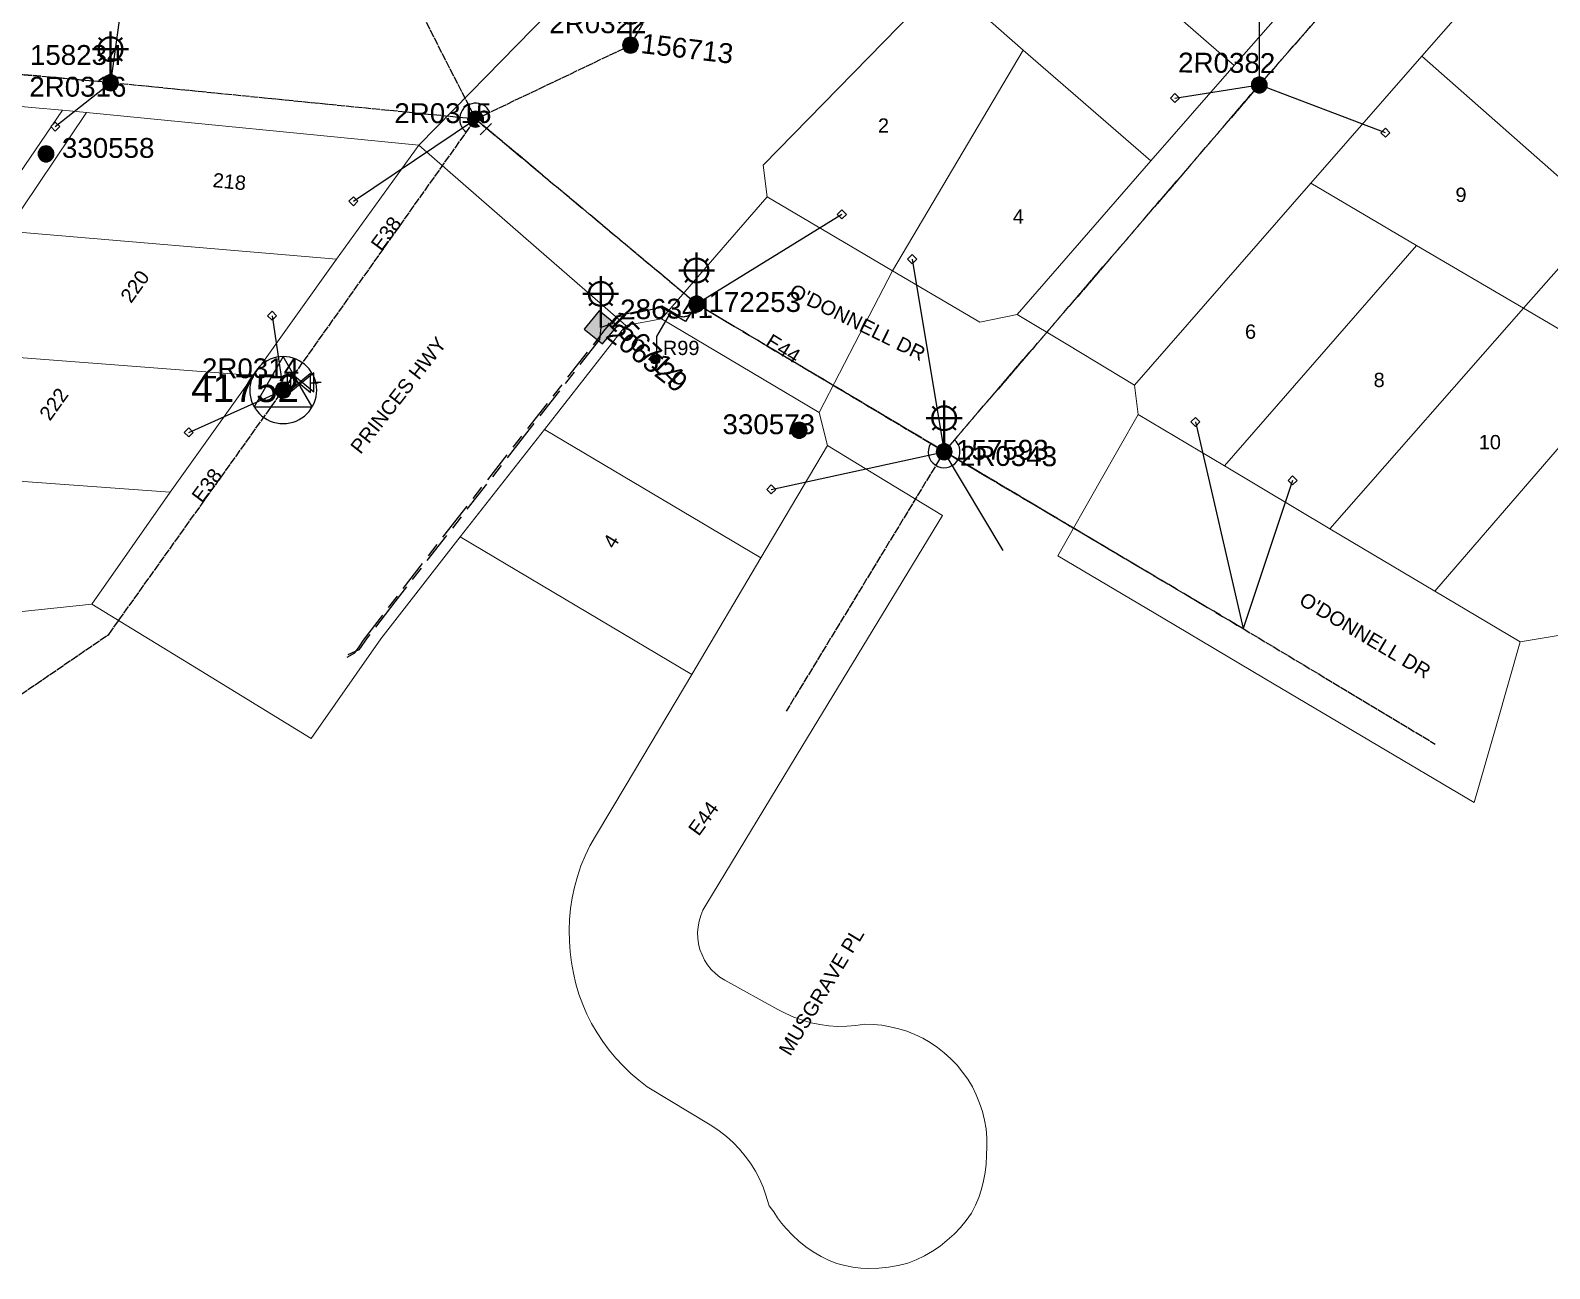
# Model space of a CAD drawing. Header units: metres. Extents: x 302407 to 305113, y 6184433 to 6187336.
# Drawn here: x 302625.7 to 302817, y 6186090.9 to 6186246.9 of the extents above; entities that cross this region are included whole.
import ezdxf
from ezdxf.enums import TextEntityAlignment as Align

# ---------------------------------------------------------------- set-up
doc = ezdxf.new("R2010")
doc.units = ezdxf.units.M
doc.linetypes.add('Cable Exist OH', pattern=[1, 1, 0])
doc.linetypes.add('Cable Exist UG', pattern=[8.2, 4, -1.2, 1.8, -1.2])
doc.layers.get('0').update_dxf_attribs({"color": 6})
for name, color, linetype, lineweight in [('Cadastre Buildings_SP_EXT', 7, 'Continuous', 5), ('Cadastre Land Parcels_SP_EXT', 7, 'Continuous', 5), ('Cadastre Roads_SP_EXT', 7, 'Continuous', 5)]:
    doc.layers.add(name, color=color, linetype=linetype, lineweight=lineweight)
for name, color, linetype in [('Duct_SP_EXT', 7, 'Continuous'), ('Equip_HV_EXT', 7, 'Continuous'), ('Equip_LV_EXT', 7, 'Continuous'), ('Equip_SP_SL_EXT', 7, 'Continuous'), ('Mains_HV_EXT', 7, 'Continuous'), ('Mains_LV_EXT', 7, 'Continuous'), ('Mains_SL_EXT', 7, 'Continuous'), ('Services_SP_EXT', 7, 'Continuous'), ('Sub_SP_TR_HV_LV_EXT', 7, 'Continuous'), ('SupportsOH_SP_TR_HV_LV_SL_EXT', 7, 'Continuous'), ('SupportsUG_SP_LV_SL_EXT', 7, 'Continuous'), ('Trench_SP_EXT', 7, 'Continuous')]:
    doc.layers.add(name, color=color, linetype=linetype)
doc.styles.add('COLUMN_LABEL', font='arial.ttf')
doc.styles.add('iecARIAL', font='arial.ttf', dxfattribs={"height": 2})
doc.styles.add('POLE_LABEL', font='arial.ttf')
doc.styles.get("Standard").update_dxf_attribs({"font": 'arial.ttf'})

# ---------------------------------------------------------------- blocks, each defined once
blk = doc.blocks.new('SUB_POLE_EXT')
blk.add_wipeout([(0, 4.22), (0.42, 4.2), (0.83, 4.14), (1.21, 4.05), (1.62, 3.9), (1.99, 3.72), (2.35, 3.51), (2.68, 3.26), (2.99, 2.99), (3.28, 2.66), (3.52, 2.34), (3.76, 1.92), (3.9, 1.62), (4.04, 1.23), (4.18, 0.63), (4.22, 0), (4.18, -0.61), (4.06, -1.15), (3.9, -1.62), (3.58, -2.24), (3.22, -2.73), (2.97, -3.01), (2.68, -3.26), (2.36, -3.5), (2, -3.72), (1.64, -3.89), (1.25, -4.03), (0.82, -4.14), (0.42, -4.2), (0, -4.22), (-0.41, -4.2), (-0.8, -4.15), (-1.21, -4.05), (-1.62, -3.9), (-1.99, -3.73), (-2.35, -3.51), (-2.68, -3.26), (-2.96, -3.02), (-3.23, -2.72), (-3.51, -2.35), (-3.71, -2.01), (-3.91, -1.6), (-4.05, -1.21), (-4.16, -0.76), (-4.22, -0.14), (-4.21, 0.39), (-4.14, 0.83), (-4.03, 1.27), (-3.9, 1.63), (-3.71, 2.02), (-3.5, 2.37), (-3.28, 2.67), (-2.99, 2.99), (-2.68, 3.27), (-2.33, 3.52), (-1.98, 3.73), (-1.63, 3.9), (-1.2, 4.05), (-0.78, 4.15), (-0.4, 4.21)])
blk.add_line((2.16, 0.48), (2.16, 0.48, 0))
blk.add_lwpolyline([(-4.22, 0, 1), (4.22, 0, 1)], format="xyb", close=True)
blk.add_lwpolyline([(2.14, 0.52), (0, 4.22), (-3.66, -2.11), (3.66, -2.11)], close=True)
for tag, height, flags, p in [('ASSET_NUM', 3.5, 8, (2, 2)), ('STREET_CODE', 0.2, 9, (1.5, 0)), ('CONSTRUCTED_VOLTAGE', 0.2, 9, (1.5, -0.2)), ('OPERATING_VOLTAGE', 0.2, 9, (1.5, -0.6)), ('OPERATED_BY', 0.2, 9, (1.5, -0.8)), ('ORIENTATION', 0.2, 9, (1.5, -1.2)), ('OWNED_BY', 0.2, 9, (1.5, -1.4)), ('SECONDARY_VOLTAGE', 0.2, 9, (1.5, -1.6)), ('STATE', 0.2, 9, (1.5, -1.8)), ('SUBSTATION_TYPE', 0.2, 9, (1.5, -2)), ('NO_PHASES', 0.2, 9, (1.5, -0.4)), ('MAINTAINED_BY', 0.2, 9, (1.5, -1)), ('STREETNAME', 0.2, 9, (1.5, -2.8)), ('SUBURB', 0.2, 9, (1.5, -3)), ('Z', 0.2, 1, (1.5, -3.4)), ('USAGE', 0.2, 9, (1.5, -2.2)), ('LEGEND', 0.2, 9, (1.5, -2.4)), ('LOCATION', 0.2, 9, (1.5, -2.6)), ('NOTES', 0.2, 9, (1.5, -3.2))]:
    blk.add_attdef(tag, text='', height=height, dxfattribs=dict(flags=flags)).set_placement(p, align=Align.MIDDLE_LEFT)
blk = doc.blocks.new('COLUMN_EXT')
blk.add_hatch(color=256).paths.add_polyline_path([(-1.49, 1.48), (-1.49, -1.49), (1.48, -1.49), (1.48, 1.48)])
blk.add_lwpolyline([(-1.49, -1.49), (1.48, -1.49), (1.48, 1.48), (-1.49, 1.48)], close=True)
for tag, height, style, flags, p in [('ASSET_NUM', 2.5, 'COLUMN_LABEL', 8, (2, 2)), ('STRUCTURE_PLANT_NUMBER', 0.2, 'POLE_LABEL', 9, (1.81, 0.03)), ('STREET_CODE', 0.2, 'COLUMN_LABEL', 9, (1.81, -0.2))]:
    blk.add_attdef(tag, text='', height=height, dxfattribs=dict(style=style, flags=flags)).set_placement(p, align=Align.MIDDLE_LEFT)
at = {"flags": 9}
for tag, p in [('COLUMN_TYPE', (1.81, -0.4)), ('OWNED_BY', (1.81, -0.6)), ('STATE', (1.81, -0.8)), ('USAGE', (1.81, -1)), ('STREETNAME', (1.81, -1.6)), ('SUBURB', (1.81, -1.8)), ('LEGEND', (1.81, -1.2)), ('LOCATION', (1.81, -1.4)), ('NOTES', (1.81, -2))]:
    blk.add_attdef(tag, text='', height=0.2, dxfattribs=at).set_placement(p, align=Align.MIDDLE_LEFT)
at = {"flags": 1}
blk.add_attdef('Z', (1.81, -2.35), '', height=0.2, dxfattribs=at)
blk = doc.blocks.new('LV_OH_LINKS_DISTFUSE_EXT')
for p, q in [((0, 0), (0.96, 0)), ((3.84, 0), (4.8, 0))]:
    blk.add_line(p, q)
blk.add_lwpolyline([(3.84, -1.2), (3.84, 1.2), (0.96, -1.2), (0.96, 1.2)], close=True)
at = {"flags": 9}
for tag, p in [('ACTUAL_STATUS', (0, 0)), ('CONSTRUCTED_VOLTAGE', (0, -0.2)), ('OPERATING_VOLTAGE', (0, -0.6)), ('ORIENTATION', (0, -0.8)), ('OWNED_BY', (0, -1)), ('STATE', (0, -1.2)), ('SWITCH_TYPE', (0, -1.4)), ('NO_PHASES', (0, -0.4)), ('USAGE', (0, -1.6)), ('NOTES', (0, -1.8))]:
    blk.add_attdef(tag, text='', height=0.2, dxfattribs=at).set_placement(p, align=Align.MIDDLE_LEFT)
at = {"flags": 1}
blk.add_attdef('Z', (0, 0), '', height=0.2, dxfattribs=at)
blk = doc.blocks.new('SL_LANTERN_EXT')
at = {"lineweight": 40}
for p, q in [((0, 1.97), (0, 6.47)), ((-2.25, 4.22), (2.25, 4.22)), ((-1.46, 5.68), (-1.06, 5.28)), ((1.46, 5.68), (1.06, 5.28)), ((-1.46, 2.76), (-1.06, 3.16)), ((0, 0), (0, 2.72)), ((1.46, 2.76), (1.06, 3.16))]:
    blk.add_line(p, q, dxfattribs=at)
blk.add_circle((0, 4.22), 1.5, dxfattribs=at)
at = {"style": 'iecARIAL', "flags": 8}
blk.add_attdef('ASSET_NUM', (1.5, 1.5), '', height=2.5, dxfattribs=at)
for tag, p, height, flags in [('OPERATING_VOLTAGE', (0.98, -1.65), 0.2, 9), ('ORIENTATION', (0.98, -1.85), 0.2, 9), ('OWNED_BY', (0.98, -2.05), 0.2, 9), ('CONSTRUCTED_VOLTAGE', (0.98, -0.65), 0.2, 9), ('CONTROL_TYPE', (0.98, -0.85), 0.2, 9), ('LANTERN_PURPOSE', (0.98, -1.05), 0.2, 9), ('LANTERN_TYPE', (0.98, -1.25), 0.2, 9), ('NO_PHASES', (0.98, -1.45), 0.2, 9), ('LNUMBER', (2.18, -3.25), 2.5, 8), ('STATE', (0.98, -2.25), 0.2, 9), ('USAGE', (0.98, -2.45), 0.2, 9), ('CEXIST', (0.98, -2.65), 0.2, 9), ('CNEW', (0.98, -2.85), 0.2, 9), ('CNUMBER', (0.98, -3.05), 0.2, 9), ('CREMOVE', (0.98, -3.25), 0.2, 9), ('CREPLACE', (0.98, -3.45), 0.2, 9), ('LKINGHEIGHT', (0.98, -3.65), 0.2, 9), ('LBRACKET', (0.98, -3.85), 0.2, 9), ('LBRACKETVOCAB', (0.98, -4.05), 0.2, 9), ('LCATEGORY', (0.98, -4.25), 0.2, 9), ('LCHARGE1', (0.98, -4.45), 0.2, 9), ('LCHARGE1PERCENT', (0.98, -4.65), 0.2, 9), ('LCHARGE2', (0.98, -4.85), 0.2, 9), ('LCHARGE2PERCENT', (0.98, -5.05), 0.2, 9), ('LCHARGE3', (0.98, -5.25), 0.2, 9), ('LCHARGE3PERCENT', (0.98, -5.45), 0.2, 9), ('LEXIST', (0.98, -5.65), 0.2, 9), ('LLAMP', (0.98, -5.85), 0.2, 9), ('LLAMPVOCAB', (0.98, -6.05), 0.2, 9), ('LMAST', (0.98, -6.25), 0.2, 9), ('LMASTVOCAB', (0.98, -6.45), 0.2, 9), ('LNEW', (0.98, -6.65), 0.2, 9), ('LANTNUMBER', (0.98, -6.85), 0.2, 9), ('LOUTREACH', (0.98, -7.25), 0.2, 9), ('LOUTREACHVOCAB', (0.98, -7.45), 0.2, 9), ('LRATECODE', (0.98, -7.65), 0.2, 9), ('LREMOVE', (0.98, -7.85), 0.2, 9), ('STREETNAME', (0.98, -9.25), 0.2, 9), ('SUBURB', (0.98, -9.45), 0.2, 1), ('LREPLACE', (0.98, -8.05), 0.2, 9), ('LTYPE', (0.98, -8.25), 0.2, 9), ('LTYPEVOCAB', (0.98, -8.45), 0.2, 9), ('LEGEND', (0.98, -8.65), 0.2, 9), ('LOCATION', (0.98, -8.85), 0.2, 9), ('NOTES', (0.98, -9.05), 0.2, 9)]:
    blk.add_attdef(tag, p, '', height=height, dxfattribs=dict(flags=flags))
blk = doc.blocks.new('CCP_EXT')
at = {"flags": 9}
for tag, p in [('STATE', (0, -1.8)), ('NOTES', (0, -2))]:
    blk.add_attdef(tag, text='', height=0.2, dxfattribs=at).set_placement(p, align=Align.MIDDLE_LEFT)
blk.add_wipeout([(0, 0.57), (0.57, 0), (0, -0.57), (-0.57, 0)])
blk.add_lwpolyline([(-0.57, 0), (0, 0.57), (0.57, 0), (0, -0.57), (-0.57, 0)])
at = {"flags": 1}
blk.add_attdef('Z', (0, 0), '', height=0.2, dxfattribs=at)
at = {"flags": 9}
for tag, p in [('CCP_TYPE', (0, 0)), ('CONSTRUCTED_VOLTAGE', (0, -0.2)), ('OPERATING_VOLTAGE', (0, -0.6)), ('ORIENTATION', (0, -0.8)), ('OWNED_BY', (0, -1)), ('NO_PHASES', (0, -0.4)), ('USAGE', (0, -1.2)), ('LEGEND', (0, -1.4)), ('LIFE_SUPPORT', (0, -1.6))]:
    blk.add_attdef(tag, text='', height=0.2, dxfattribs=at).set_placement(p, align=Align.MIDDLE_LEFT)
blk = doc.blocks.new('POLE_EXT')
blk.add_hatch(color=256).paths.add_polyline_path([(-1, 0, 1), (1, 0, 1)])
blk.add_lwpolyline([(-1, 0, 1), (1, 0, 1)], format="xyb", close=True)
for tag, height, flags, p in [('pNumber', 2.5, 8, (-17.84, 2.07)), ('OWNED_BY', 0.2, 9, (1.35, -0.4)), ('SPECIAL_USE', 0.2, 9, (1.35, -0.8)), ('STATE', 0.2, 9, (1.35, -1)), ('cLV', 0.2, 9, (1.35, -1.4)), ('hDepth', 0.2, 9, (1.35, -1.6)), ('hDia', 0.2, 9, (1.35, -1.8)), ('cHV', 0.2, 9, (1.35, -2)), ('PARENT', 0.2, 9, (1.35, -0.6)), ('USAGE', 0.2, 9, (1.35, -1.2)), ('cLinedev', 0.2, 9, (1.35, -3.4)), ('pExisting', 0.2, 9, (1.35, -3.8)), ('LBRACKET', 0.2, 9, (1.35, -2.2)), ('LExisting', 0.2, 9, (1.35, -2.4)), ('LANTNUMBER', 0.2, 9, (1.35, -2.6)), ('LOther', 0.2, 9, (1.35, -2.8)), ('LRemove', 0.2, 9, (1.35, -3)), ('LEGEND', 0.2, 9, (1.35, -3.2)), ('LOCATION', 0.2, 9, (1.35, -3.6)), ('pFooting', 0.2, 9, (1.35, -4.4)), ('pNew', 0.2, 9, (1.35, -4.6)), ('pRelocate', 0.2, 9, (1.35, -5)), ('pRemove', 0.2, 9, (1.35, -5.2)), ('pReplace', 0.2, 9, (1.35, -5.4)), ('pStay', 0.2, 9, (1.35, -5.6)), ('pType', 0.2, 9, (1.35, -5.8)), ('PFNUMBER', 0.2, 9, (1.35, -4)), ('NEWPFNUMBER', 0.2, 9, (1.35, -4.2)), ('cspan', 0.2, 9, (1.35, -6)), ('STREETNAME', 0.2, 9, (1.35, -6.2)), ('SUBURB', 0.2, 9, (1.35, -6.4)), ('OPERATED_BY', 0.2, 9, (1.36, -7.01)), ('NOTES', 0.2, 9, (1.35, -6.6)), ('MAINTAINED_BY', 0.2, 9, (1.36, -6.81))]:
    blk.add_attdef(tag, text='', height=height, dxfattribs=dict(flags=flags)).set_placement(p, align=Align.MIDDLE_LEFT)
at = {"style": 'POLE_LABEL'}
for tag, height, flags, p in [('ASSET_NUM', 2.5, 8, (2, 2)), ('STRUCTURE_PLANT_NUMBER', 0.2, 9, (1.35, 0.03)), ('STREET_CODE', 0.2, 9, (1.35, -0.2))]:
    blk.add_attdef(tag, text='', height=height, dxfattribs=dict(at, flags=flags)).set_placement(p, align=Align.MIDDLE_LEFT)
at = {"flags": 1}
blk.add_attdef('Z', (1.35, -7.33), '', height=0.2, dxfattribs=at)
blk = doc.blocks.new('End Shackle_EXT')
at = {"flags": 9}
for tag, p in [('USAGE', (0, -1.4)), ('NOTES', (0, -1.6))]:
    blk.add_attdef(tag, text='', height=0.2, dxfattribs=at).set_placement(p, align=Align.MIDDLE_LEFT)
blk.add_wipeout([(0, 0.25), (1.81, 0.25), (1.82, -0.25), (0, -0.25)])
blk.add_line((1.81, -1), (1.81, 1))
at = {"flags": 1}
blk.add_attdef('Z', (0, 0), '', height=0.2, dxfattribs=at)
at = {"flags": 9}
for tag, p in [('CONNECTOR_TYPE', (0, 0)), ('CONSTRUCTED_VOLTAGE', (0, -0.2)), ('OPERATING_VOLTAGE', (0, -0.6)), ('ORIENTATION', (0, -0.8)), ('OWNED_BY', (0, -1)), ('STATE', (0, -1.2)), ('NO_PHASES', (0, -0.4))]:
    blk.add_attdef(tag, text='', height=0.2, dxfattribs=at).set_placement(p, align=Align.MIDDLE_LEFT)
blk = doc.blocks.new('CABLE_LARGE_EXT')
h = blk.add_hatch(color=256)
edge = h.paths.add_edge_path()
edge.add_arc((0, 0.55), 0.55, 0, 360)
blk.add_circle((0, 0.55), 0.55)
at = {"flags": 1}
blk.add_attdef('Z', (0, 0), '', height=0.2, dxfattribs=at)
at = {"flags": 9}
for tag, p in [('COND_CODE', (0, 0)), ('STATE', (0, -0.4)), ('XSECT_SIZE', (0, -0.6)), ('FB_REFERENCE', (0, -0.2)), ('NOTES', (0, -0.8))]:
    blk.add_attdef(tag, text='', height=0.2, dxfattribs=at).set_placement(p, align=Align.MIDDLE_LEFT)
blk = doc.blocks.new('CONNECTOR_NODE_EXT')
h = blk.add_hatch(color=256)
edge = h.paths.add_edge_path()
edge.add_arc((0, 0), 0.5, 0, 360)
blk.add_circle((0, 0), 0.5)
at = {"flags": 1}
blk.add_attdef('Z', (0, 0), '', height=0.2, dxfattribs=at)
at = {"flags": 9}
for tag, p in [('CONNECTOR_TYPE', (0, 0)), ('CONSTRUCTED_VOLTAGE', (0, -0.2)), ('OPERATING_VOLTAGE', (0, -0.6)), ('ORIENTATION', (0, -0.8)), ('SUBTYPE', (0, -1)), ('NO_PHASES', (0, -0.4)), ('USAGE', (0, -1.2)), ('NOTES', (0, -1.4))]:
    blk.add_attdef(tag, text='', height=0.2, dxfattribs=at).set_placement(p, align=Align.MIDDLE_LEFT)

msp = doc.modelspace()

# ---------------------------------------------------------------- linework, layer by layer
at = {"layer": 'Cadastre Land Parcels_SP_EXT', "linetype": 'Continuous'}
for points in [[(302788.02, 6186254.68), (302763.38, 6186276.6), (302751.81, 6186264.67), (302777.3, 6186242.47), (302788.02, 6186254.68)], [(302777.3, 6186242.47), (302751.81, 6186264.67), (302740.72, 6186253.23), (302750.75, 6186244.4), (302766.81, 6186230.47), (302777.3, 6186242.47)], [(302827.62, 6186227.61), (302836.21, 6186237.48), (302813.08, 6186257.5), (302800.96, 6186243.65), (302823.9, 6186223.42), (302827.62, 6186227.61)], [(302750.75, 6186244.4), (302740.72, 6186253.23), (302717.99, 6186229.9), (302718.47, 6186225.91), (302734.27, 6186216.61), (302750.75, 6186244.4)], [(302766.81, 6186230.47), (302750.75, 6186244.4), (302734.27, 6186216.61), (302745.29, 6186210.13), (302749.98, 6186211.12), (302766.81, 6186230.47)], [(302823.9, 6186223.42), (302800.96, 6186243.65), (302786.98, 6186227.66), (302800.29, 6186219.82), (302813.77, 6186211.9), (302823.9, 6186223.42)], [(302629.75, 6186236.83), (302625.84, 6186237.19), (302605.72, 6186239.1), (302592.43, 6186219.05), (302616.07, 6186216.88), (302629.75, 6186236.83)], [(302632.74, 6186236.55), (302629.75, 6186236.83), (302616.07, 6186216.88), (302592.43, 6186219.05), (302579.95, 6186200.24), (302601.99, 6186201.83), (302597.52, 6186195.15), (302600.17, 6186193.42), (302602.81, 6186191.69), (302612.69, 6186206.57), (302622.72, 6186221.62), (302632.74, 6186236.55)], [(302674.62, 6186232.44), (302632.74, 6186236.55), (302622.72, 6186221.62), (302664.26, 6186218.09), (302674.62, 6186232.44)], [(302800.29, 6186219.82), (302786.98, 6186227.66), (302764.76, 6186202.21), (302765.23, 6186198.52), (302776.07, 6186192.03), (302800.29, 6186219.82)], [(302850.6, 6186207.79), (302827.62, 6186227.61), (302823.9, 6186223.42), (302813.77, 6186211.9), (302826.76, 6186204.27), (302840.52, 6186196.21), (302850.6, 6186207.79)], [(302813.77, 6186211.9), (302800.29, 6186219.82), (302776.07, 6186192.03), (302789.34, 6186184.11), (302813.77, 6186211.9)], [(302826.76, 6186204.27), (302813.77, 6186211.9), (302789.34, 6186184.11), (302802.58, 6186176.25), (302826.76, 6186204.27)], [(302840.52, 6186196.21), (302826.76, 6186204.27), (302802.58, 6186176.25), (302813.31, 6186169.86), (302818.1, 6186170.66), (302840.52, 6186196.21)], [(302717.68, 6186180.44), (302690.43, 6186196.64), (302679.84, 6186183.09), (302708.98, 6186165.76), (302717.68, 6186180.44)], [(302580.35, 6186169.05), (302633.43, 6186174.62), (302643.31, 6186188.74), (302602.81, 6186191.69), (302600.17, 6186193.42), (302597.52, 6186195.15), (302580.35, 6186169.05)]]:
    msp.add_lwpolyline(points, close=True, dxfattribs=at)
at = {"layer": 'Duct_SP_EXT'}
msp.add_lwpolyline([(302704.6, 6186206.13), (302704.6, 6186208.32), (302706.34, 6186211.35)], dxfattribs=at)
at = {"layer": 'Mains_LV_EXT', "linetype": 'Cable Exist OH'}
for points in [[(302780.47, 6186240.02), (302803.04, 6186265.76)], [(302635.78, 6186240.3), (302604.45, 6186243.21)], [(302740.78, 6186193.82), (302709.6, 6186212.43)], [(302740.78, 6186193.82), (302720.88, 6186161.13)], [(302778.44, 6186171.54), (302740.78, 6186193.82)]]:
    msp.add_lwpolyline(points, dxfattribs=at)
at = {"layer": 'Mains_LV_EXT', "linetype": 'Continuous'}
for points in [[(302683.56, 6186236.58, 1.294759), (302680.6, 6186234.09)], [(302739.05, 6186194.84, 2.144334), (302742.08, 6186195.34)]]:
    msp.add_lwpolyline(points, format="xyb", dxfattribs=at)
at = {"layer": 'Mains_SL_EXT', "linetype": 'Cable Exist OH'}
for points in [[(302635.78, 6186240.3), (302604.39, 6186243.1)], [(302740.78, 6186193.82), (302709.6, 6186212.43)], [(302740.78, 6186193.82), (302720.88, 6186161.13)], [(302778.44, 6186171.54), (302740.78, 6186193.82)]]:
    msp.add_lwpolyline(points, dxfattribs=at)
at = {"layer": 'Mains_SL_EXT', "linetype": 'Cable Exist UG'}
for points in [[(302709.6, 6186212.43), (302708.2, 6186210.24), (302708.2, 6186210.24), (302705.18, 6186212), (302699.6, 6186210.77), (302698.94, 6186209.93), (302697.54, 6186209.49)], [(302697.54, 6186209.49), (302697.38, 6186207.94), (302697.38, 6186207.94), (302688.18, 6186196.2), (302671.59, 6186174.92), (302668.11, 6186170.38), (302667.05, 6186168.86), (302665.66, 6186168.23)]]:
    msp.add_lwpolyline(points, dxfattribs=at)
at = {"layer": 'Services_SP_EXT'}
for points in [[(302638.4, 6186259.04), (302635.78, 6186240.3)], [(302780.46, 6186250.47), (302780.47, 6186240.02)], [(302748.21, 6186181.4), (302740.78, 6186193.82)]]:
    msp.add_lwpolyline(points, dxfattribs=at)
at = {"layer": 'Trench_SP_EXT', "linetype": 'Cable Exist UG'}
msp.add_lwpolyline([(302698.03, 6186209.18), (302699.59, 6186210.94), (302705.2, 6186212.2), (302707.32, 6186210.98), (302707.32, 6186210.98, 0.381878), (302709.03, 6186211.43), (302709.03, 6186211.43), (302709.6, 6186212.43)], format="xyb", dxfattribs=at)
msp.add_lwpolyline([(302665.59, 6186167.96), (302666.56, 6186168.5), (302667.09, 6186169.25), (302667.63, 6186170.09), (302678.23, 6186183.83), (302696.94, 6186207.72), (302696.94, 6186207.72), (302698.03, 6186209.18)], dxfattribs=at)

# ---------------------------------------------------------------- block references
at = {"layer": 'Duct_SP_EXT', "rotation": 90.00563047044723}
msp.add_blockref('CABLE_LARGE_EXT', (302704.95, 6186205.43), dxfattribs=at)
at = {"layer": 'Equip_SP_SL_EXT'}
ref = msp.add_blockref('SL_LANTERN_EXT', (302701.28, 6186245.03), dxfattribs=at)
ref.add_attrib('ASSET_NUM', '156713', dxfattribs={"layer": '0', "height": 2.5, "rotation": 353.2856, "style": 'iecARIAL'}).set_placement((302702.78, 6186246.53), align=Align.TOP_LEFT)
ref = msp.add_blockref('SL_LANTERN_EXT', (302635.78, 6186240.3), dxfattribs=at)
ref.add_attrib('ASSET_NUM', '158234', dxfattribs={"layer": '0', "height": 2.5, "style": 'iecARIAL'}).set_placement((302637.28, 6186241.8), align=Align.BOTTOM_RIGHT)
ref = msp.add_blockref('SL_LANTERN_EXT', (302709.6, 6186212.43), dxfattribs=at)
ref.add_attrib('ASSET_NUM', '172253', dxfattribs={"layer": '0', "height": 2.5, "style": 'iecARIAL'}).set_placement((302711.1, 6186213.93), align=Align.TOP_LEFT)
ref = msp.add_blockref('SL_LANTERN_EXT', (302697.53, 6186209.48), dxfattribs=at)
ref.add_attrib('ASSET_NUM', '156714', dxfattribs={"layer": '0', "height": 2.5, "rotation": 315.6353, "style": 'iecARIAL'}).set_placement((302699.03, 6186210.98), align=Align.MIDDLE_LEFT)
ref = msp.add_blockref('SL_LANTERN_EXT', (302740.78, 6186193.82), dxfattribs=at)
ref.add_attrib('ASSET_NUM', '157593', dxfattribs={"layer": '0', "height": 2.5, "style": 'iecARIAL'}).set_placement((302742.28, 6186195.32), align=Align.TOP_LEFT)
at = {"layer": 'Sub_SP_TR_HV_LV_EXT'}
ref = msp.add_blockref('SUB_POLE_EXT', (302657.53, 6186201.58), dxfattribs=at)
ref.add_attrib('ASSET_NUM', '41752', dxfattribs={"layer": '0', "height": 3.5}).set_placement((302659.53, 6186201.83), align=Align.MIDDLE_RIGHT)
at = {"layer": 'SupportsOH_SP_TR_HV_LV_SL_EXT'}
ref = msp.add_blockref('POLE_EXT', (302701.28, 6186245.03), dxfattribs=at)
ref.add_attrib('ASSET_NUM', '2R0322', dxfattribs={"layer": '0', "height": 2.5, "style": 'POLE_LABEL'}).set_placement((302703.28, 6186245.79), align=Align.BOTTOM_RIGHT)
ref = msp.add_blockref('POLE_EXT', (302635.78, 6186240.3), dxfattribs=at)
ref.add_attrib('ASSET_NUM', '2R0316', dxfattribs={"layer": '0', "height": 2.5, "style": 'POLE_LABEL'}).set_placement((302637.78, 6186241.05), align=Align.TOP_RIGHT)
ref = msp.add_blockref('POLE_EXT', (302681.76, 6186235.72), dxfattribs=at)
ref.add_attrib('ASSET_NUM', '2R0315', dxfattribs={"layer": '0', "height": 2.5, "style": 'POLE_LABEL'}).set_placement((302683.76, 6186236.47), align=Align.MIDDLE_RIGHT)
ref = msp.add_blockref('POLE_EXT', (302709.6, 6186212.43), dxfattribs=at)
ref.add_attrib('ASSET_NUM', '286341', dxfattribs={"layer": '0', "height": 2.5, "rotation": 1, "style": 'POLE_LABEL'}).set_placement((302711.61, 6186213.18), align=Align.TOP_RIGHT)
ref = msp.add_blockref('POLE_EXT', (302722.51, 6186196.53), dxfattribs=at)
ref.add_attrib('ASSET_NUM', '330573', dxfattribs={"layer": '0', "height": 2.5, "style": 'POLE_LABEL'}).set_placement((302724.51, 6186197.28), align=Align.MIDDLE_RIGHT)
ref = msp.add_blockref('POLE_EXT', (302740.78, 6186193.82), dxfattribs=at)
ref.add_attrib('ASSET_NUM', '2R0343', dxfattribs={"layer": '0', "height": 2.5, "rotation": 359.6296, "style": 'POLE_LABEL'}).set_placement((302742.78, 6186194.57), align=Align.TOP_LEFT)
at = {"layer": 'SupportsUG_SP_LV_SL_EXT'}
ref = msp.add_blockref('COLUMN_EXT', (302697.54, 6186209.49), dxfattribs=dict(at, rotation=50.88547313374958))
ref.add_attrib('ASSET_NUM', '206529', dxfattribs={"layer": '0', "height": 2.5, "rotation": 322.071, "style": 'COLUMN_LABEL'}).set_placement((302699.54, 6186210.24), align=Align.TOP_LEFT)

# ---------------------------------------------------------------- texts
at = {"layer": 'Cadastre Land Parcels_SP_EXT'}
for s, p in [('2', (302732.44, 6186234.01)), ('9', (302805.18, 6186225.29)), ('4', (302749.42, 6186222.55)), ('6', (302778.67, 6186208.05)), ('8', (302794.87, 6186201.97)), ('10', (302808.11, 6186194.13))]:
    msp.add_text(s, height=1.8, dxfattribs=at).set_placement(p)
for s, rotation, p in [('218', 354.2943, (302648.58, 6186227.17)), ('220', 54.4567, (302638.36, 6186212.42)), ('222', 54.5037, (302628.15, 6186197.6)), ('4', 58.6415, (302699.23, 6186181.48))]:
    msp.add_text(s, height=1.8, rotation=rotation, dxfattribs=at).set_placement(p)
at = {"layer": 'Cadastre Roads_SP_EXT'}
for s, rotation, p in [("O'DONNELL DR", 333.7709, (302721.11, 6186213.45)), ('PRINCES HWY', 51.8927, (302667.27, 6186193.4)), ("O'DONNELL DR", 329.3058, (302785.34, 6186174.68)), ('MUSGRAVE PL', 58.8077, (302721.39, 6186117.59))]:
    msp.add_text(s, height=1.8, rotation=rotation, dxfattribs=at).set_placement(p)
at = {"layer": 'Duct_SP_EXT'}
msp.add_text('R99', height=1.8, dxfattribs=at).set_placement((302705.35, 6186206))
at = {"layer": 'Mains_LV_EXT'}
for s, rotation, p in [('E38', 53.5298, (302669.88, 6186218.98)), ('E44', 328.2198, (302718.13, 6186207.24)), ('E38', 53.3584, (302647.3, 6186187.26)), ('E44', 54.0686, (302709.87, 6186145.3))]:
    msp.add_text(s, height=1.8, rotation=rotation, dxfattribs=at).set_placement(p)

# ---------------------------------------------------------------- next in the draw order: linework, layer by layer
at = {"layer": 'Cadastre Land Parcels_SP_EXT', "linetype": 'Continuous'}
for points in [[(302664.26, 6186218.09), (302622.72, 6186221.62), (302612.69, 6186206.57), (302653.78, 6186203.41), (302664.26, 6186218.09)], [(302653.78, 6186203.41), (302612.69, 6186206.57), (302602.81, 6186191.69), (302643.31, 6186188.74), (302653.78, 6186203.41)]]:
    msp.add_lwpolyline(points, close=True, dxfattribs=at)

# ---------------------------------------------------------------- next in the draw order: block references
at = {"layer": 'Equip_LV_EXT'}
for p in [(302657.12, 6186202.49), (302657.53, 6186202.58)]:
    msp.add_blockref('LV_OH_LINKS_DISTFUSE_EXT', p, dxfattribs=at)
at = {"layer": 'Services_SP_EXT'}
for p in [(302769.85, 6186238.37), (302628.82, 6186234.78), (302796.35, 6186234), (302666.38, 6186225.37), (302727.89, 6186223.72), (302736.75, 6186218.08), (302772.42, 6186197.57), (302784.66, 6186190.21), (302719, 6186189.08)]:
    msp.add_blockref('CCP_EXT', p, dxfattribs=at)
at = {"layer": 'SupportsOH_SP_TR_HV_LV_SL_EXT'}
ref = msp.add_blockref('POLE_EXT', (302657.53, 6186201.58), dxfattribs=at)
ref.add_attrib('ASSET_NUM', '2R0314', dxfattribs={"layer": '0', "height": 2.5, "style": 'POLE_LABEL'}).set_placement((302659.53, 6186202.33), align=Align.BOTTOM_RIGHT)

# ---------------------------------------------------------------- next in the draw order: linework, layer by layer
at = {"layer": 'Cadastre Buildings_SP_EXT', "linetype": 'Continuous'}
msp.add_lwpolyline([(302690.43, 6186196.64), (302717.68, 6186180.44), (302726.09, 6186194.59), (302725.03, 6186198.77), (302705.18, 6186210.57), (302700.68, 6186209.72), (302690.43, 6186196.64)], close=True, dxfattribs=at)
at = {"layer": 'Cadastre Roads_SP_EXT', "linetype": 'Continuous'}
for points in [[(302859.84, 6186311.03), (302853.76, 6186315.33), (302845.96, 6186320.85), (302833.83, 6186307.04), (302822.46, 6186294.09), (302810.84, 6186280.75), (302799.28, 6186267.52), (302788.02, 6186254.68), (302777.3, 6186242.47), (302766.81, 6186230.47), (302749.98, 6186211.12), (302756.37, 6186207.27), (302764.76, 6186202.21), (302786.98, 6186227.66), (302800.96, 6186243.65), (302813.08, 6186257.5), (302825.11, 6186271.33), (302837.25, 6186285.27), (302852.13, 6186302.26), (302859.84, 6186311.03)], [(302734.27, 6186216.61), (302718.47, 6186225.91), (302713.51, 6186220.18), (302705.18, 6186210.57), (302725.03, 6186198.77), (302730.17, 6186208.69), (302734.27, 6186216.61)], [(302776.07, 6186192.03), (302765.23, 6186198.52), (302760.45, 6186190.11), (302755.1, 6186180.7), (302768.35, 6186172.87), (302781.22, 6186165.22), (302794.46, 6186157.38), (302807.55, 6186149.63), (302810.37, 6186159.54), (302813.31, 6186169.86), (302802.58, 6186176.25), (302789.34, 6186184.11), (302776.07, 6186192.03)], [(302740.59, 6186185.81), (302732.36, 6186190.8), (302726.09, 6186194.59), (302717.68, 6186180.44), (302708.98, 6186165.76), (302700.73, 6186151.87), (302696.86, 6186145.39), (302696.17, 6186144.18), (302695.56, 6186142.93), (302695.03, 6186141.65), (302694.58, 6186140.33), (302694.21, 6186138.99), (302693.92, 6186137.63), (302693.72, 6186136.28), (302693.6, 6186134.92), (302693.55, 6186133.56), (302693.57, 6186132.19), (302693.67, 6186130.83), (302693.84, 6186129.47), (302694.08, 6186128.13), (302694.39, 6186126.8), (302694.78, 6186125.49), (302695.25, 6186124.21), (302695.77, 6186122.98), (302696.38, 6186121.79), (302697.06, 6186120.64), (302697.79, 6186119.52), (302698.59, 6186118.45), (302699.44, 6186117.43), (302700.35, 6186116.45), (302701.31, 6186115.52), (302702.32, 6186114.65), (302703.38, 6186113.84), (302711.52, 6186108.93), (302712.46, 6186108.29), (302713.36, 6186107.58), (302714.2, 6186106.81), (302714.99, 6186105.99), (302715.72, 6186105.11), (302716.39, 6186104.19), (302717, 6186103.22), (302717.54, 6186102.22), (302718, 6186101.17), (302718.28, 6186100.29), (302718.75, 6186098.82), (302719.31, 6186098.08), (302719.79, 6186097.34), (302720.31, 6186096.65), (302720.89, 6186095.99), (302721.66, 6186095.15), (302722.49, 6186094.38), (302723.37, 6186093.67), (302724.3, 6186093.02), (302725.28, 6186092.44), (302726.29, 6186091.93), (302727.26, 6186091.59), (302728.25, 6186091.31), (302729.26, 6186091.11), (302730.28, 6186090.98), (302731.3, 6186090.93), (302732.54, 6186090.97), (302733.77, 6186091.1), (302734.99, 6186091.32), (302736.19, 6186091.62), (302737.27, 6186092.05), (302738.31, 6186092.55), (302739.31, 6186093.13), (302740.27, 6186093.77), (302741.17, 6186094.49), (302742.03, 6186095.26), (302742.82, 6186096.1), (302743.56, 6186096.99), (302744.23, 6186097.93), (302744.71, 6186098.9), (302745.13, 6186099.89), (302745.48, 6186100.92), (302745.75, 6186101.97), (302745.94, 6186103.03), (302746.06, 6186104.1), (302746.1, 6186105.18), (302746.16, 6186106.3), (302746.15, 6186107.41), (302746.05, 6186108.53), (302745.86, 6186109.63), (302745.6, 6186110.71), (302745.25, 6186111.77), (302744.83, 6186112.81), (302744.33, 6186113.81), (302743.75, 6186114.77), (302743.11, 6186115.68), (302742.4, 6186116.54), (302741.63, 6186117.35), (302740.8, 6186118.1), (302739.93, 6186118.79), (302739.02, 6186119.39), (302738.08, 6186119.94), (302737.1, 6186120.41), (302736.09, 6186120.82), (302735.06, 6186121.15), (302734, 6186121.4), (302732.93, 6186121.58), (302731.85, 6186121.68), (302730.76, 6186121.7), (302729.64, 6186121.53), (302728.51, 6186121.45), (302727.37, 6186121.44), (302726.24, 6186121.51), (302725.12, 6186121.67), (302724.01, 6186121.9), (302722.92, 6186122.21), (302721.85, 6186122.59), (302720.82, 6186123.05), (302719.82, 6186123.58), (302713.14, 6186127.25), (302712.53, 6186127.64), (302711.96, 6186128.1), (302711.45, 6186128.61), (302710.99, 6186129.18), (302710.6, 6186129.79), (302710.28, 6186130.44), (302710.02, 6186131.12), (302709.84, 6186131.82), (302709.74, 6186132.54), (302709.72, 6186133.27), (302709.78, 6186133.99), (302709.91, 6186134.71), (302710.12, 6186135.4), (302710.4, 6186136.07), (302710.75, 6186136.71), (302722.97, 6186156.86), (302740.59, 6186185.81)]]:
    msp.add_lwpolyline(points, close=True, dxfattribs=at)
msp.add_lwpolyline([(302605.72, 6186239.1), (302625.84, 6186237.19), (302629.75, 6186236.83), (302632.74, 6186236.54), (302674.62, 6186232.44), (302681.11, 6186239.09), (302692.83, 6186251.09), (302647.54, 6186255.29), (302646.54, 6186255.38), (302645.55, 6186255.47), (302628.72, 6186257.03), (302613.73, 6186258.42)], dxfattribs=at)
at = {"layer": 'Mains_LV_EXT', "linetype": 'Cable Exist OH'}
msp.add_lwpolyline([(302740.78, 6186193.82), (302780.47, 6186240.02)], dxfattribs=at)
at = {"layer": 'Mains_SL_EXT', "linetype": 'Cable Exist OH'}
msp.add_lwpolyline([(302803.04, 6186265.76), (302780.47, 6186240.02), (302740.78, 6186193.82)], dxfattribs=at)
at = {"layer": 'Services_SP_EXT'}
for points in [[(302628.82, 6186234.78), (302635.78, 6186240.3)], [(302769.85, 6186238.37), (302780.47, 6186240.02)], [(302796.35, 6186234), (302780.47, 6186240.02)], [(302666.38, 6186225.37), (302681.76, 6186235.72)], [(302727.89, 6186223.72), (302709.6, 6186212.43)], [(302736.75, 6186218.08), (302740.78, 6186193.82)], [(302772.42, 6186197.57), (302778.44, 6186171.54)], [(302719, 6186189.08), (302740.78, 6186193.82)], [(302784.66, 6186190.21), (302778.44, 6186171.54)]]:
    msp.add_lwpolyline(points, dxfattribs=at)

# ---------------------------------------------------------------- next in the draw order: block references
for p in [(302656.12, 6186210.96), (302645.63, 6186196.25)]:
    msp.add_blockref('CCP_EXT', p, dxfattribs=at)
at = {"layer": 'SupportsOH_SP_TR_HV_LV_SL_EXT'}
ref = msp.add_blockref('POLE_EXT', (302780.47, 6186240.02), dxfattribs=at)
ref.add_attrib('ASSET_NUM', '2R0382', dxfattribs={"layer": '0', "height": 2.5, "rotation": 359.6296, "style": 'POLE_LABEL'}).set_placement((302782.47, 6186240.77), align=Align.BOTTOM_RIGHT)
ref = msp.add_blockref('POLE_EXT', (302627.66, 6186231.34), dxfattribs=at)
ref.add_attrib('ASSET_NUM', '330558', dxfattribs={"layer": '0', "height": 2.5, "style": 'POLE_LABEL'}).set_placement((302629.66, 6186232.09), align=Align.MIDDLE_LEFT)

# ---------------------------------------------------------------- next in the draw order: linework, layer by layer
at = {"layer": 'Cadastre Roads_SP_EXT', "linetype": 'Continuous'}
msp.add_lwpolyline([(302669.84, 6186170.24), (302679.84, 6186183.09), (302690.43, 6186196.64), (302700.68, 6186209.72), (302689.39, 6186219.56), (302674.62, 6186232.44), (302664.26, 6186218.09), (302653.78, 6186203.41), (302643.31, 6186188.74), (302633.43, 6186174.62), (302646.59, 6186166.56), (302661.06, 6186157.71), (302669.84, 6186170.24)], close=True, dxfattribs=at)
at = {"layer": 'Mains_HV_EXT', "linetype": 'Cable Exist OH'}
msp.add_lwpolyline([(302604.5, 6186149.57), (302635.56, 6186170.82), (302657.53, 6186201.58)], dxfattribs=at)
at = {"layer": 'Mains_LV_EXT', "linetype": 'Cable Exist OH'}
msp.add_lwpolyline([(302635.56, 6186170.82), (302657.53, 6186201.58)], dxfattribs=at)
at = {"layer": 'Services_SP_EXT'}
for points in [[(302656.12, 6186210.96), (302657.53, 6186201.58)], [(302645.63, 6186196.25), (302657.53, 6186201.58)]]:
    msp.add_lwpolyline(points, dxfattribs=at)

# ---------------------------------------------------------------- next in the draw order: block references
at = {"layer": 'Mains_LV_EXT', "rotation": 315.2539970052815}
msp.add_blockref('End Shackle_EXT', (302681.76, 6186235.72), dxfattribs=at)

# ---------------------------------------------------------------- next in the draw order: linework, layer by layer
at = {"layer": 'Mains_HV_EXT', "linetype": 'Cable Exist OH'}
for points in [[(302657.53, 6186201.58), (302681.76, 6186235.72)], [(302681.76, 6186235.72), (302709.74, 6186212.36), (302778.44, 6186171.54), (302802.64, 6186157)]]:
    msp.add_lwpolyline(points, dxfattribs=at)
at = {"layer": 'Mains_LV_EXT', "linetype": 'Cable Exist OH'}
for points in [[(302681.76, 6186235.72), (302701.28, 6186245.03), (302714.22, 6186267.45)], [(302681.76, 6186235.72), (302635.78, 6186240.3)], [(302657.53, 6186201.58), (302681.76, 6186235.72)], [(302709.6, 6186212.43), (302681.76, 6186235.72)]]:
    msp.add_lwpolyline(points, dxfattribs=at)
at = {"layer": 'Mains_SL_EXT', "linetype": 'Cable Exist OH'}
for points in [[(302657.04, 6186284.21), (302681.76, 6186235.72)], [(302681.76, 6186235.72), (302701.28, 6186245.03)], [(302681.76, 6186235.72), (302635.78, 6186240.3)], [(302635.56, 6186170.82), (302657.53, 6186201.58), (302681.76, 6186235.72)], [(302709.6, 6186212.43), (302681.76, 6186235.72)]]:
    msp.add_lwpolyline(points, dxfattribs=at)

# ---------------------------------------------------------------- next in the draw order: block references
at = {"layer": 'Equip_HV_EXT'}
msp.add_blockref('CONNECTOR_NODE_EXT', (302681.76, 6186235.72), dxfattribs=at)

doc.saveas('drawing.dxf')
